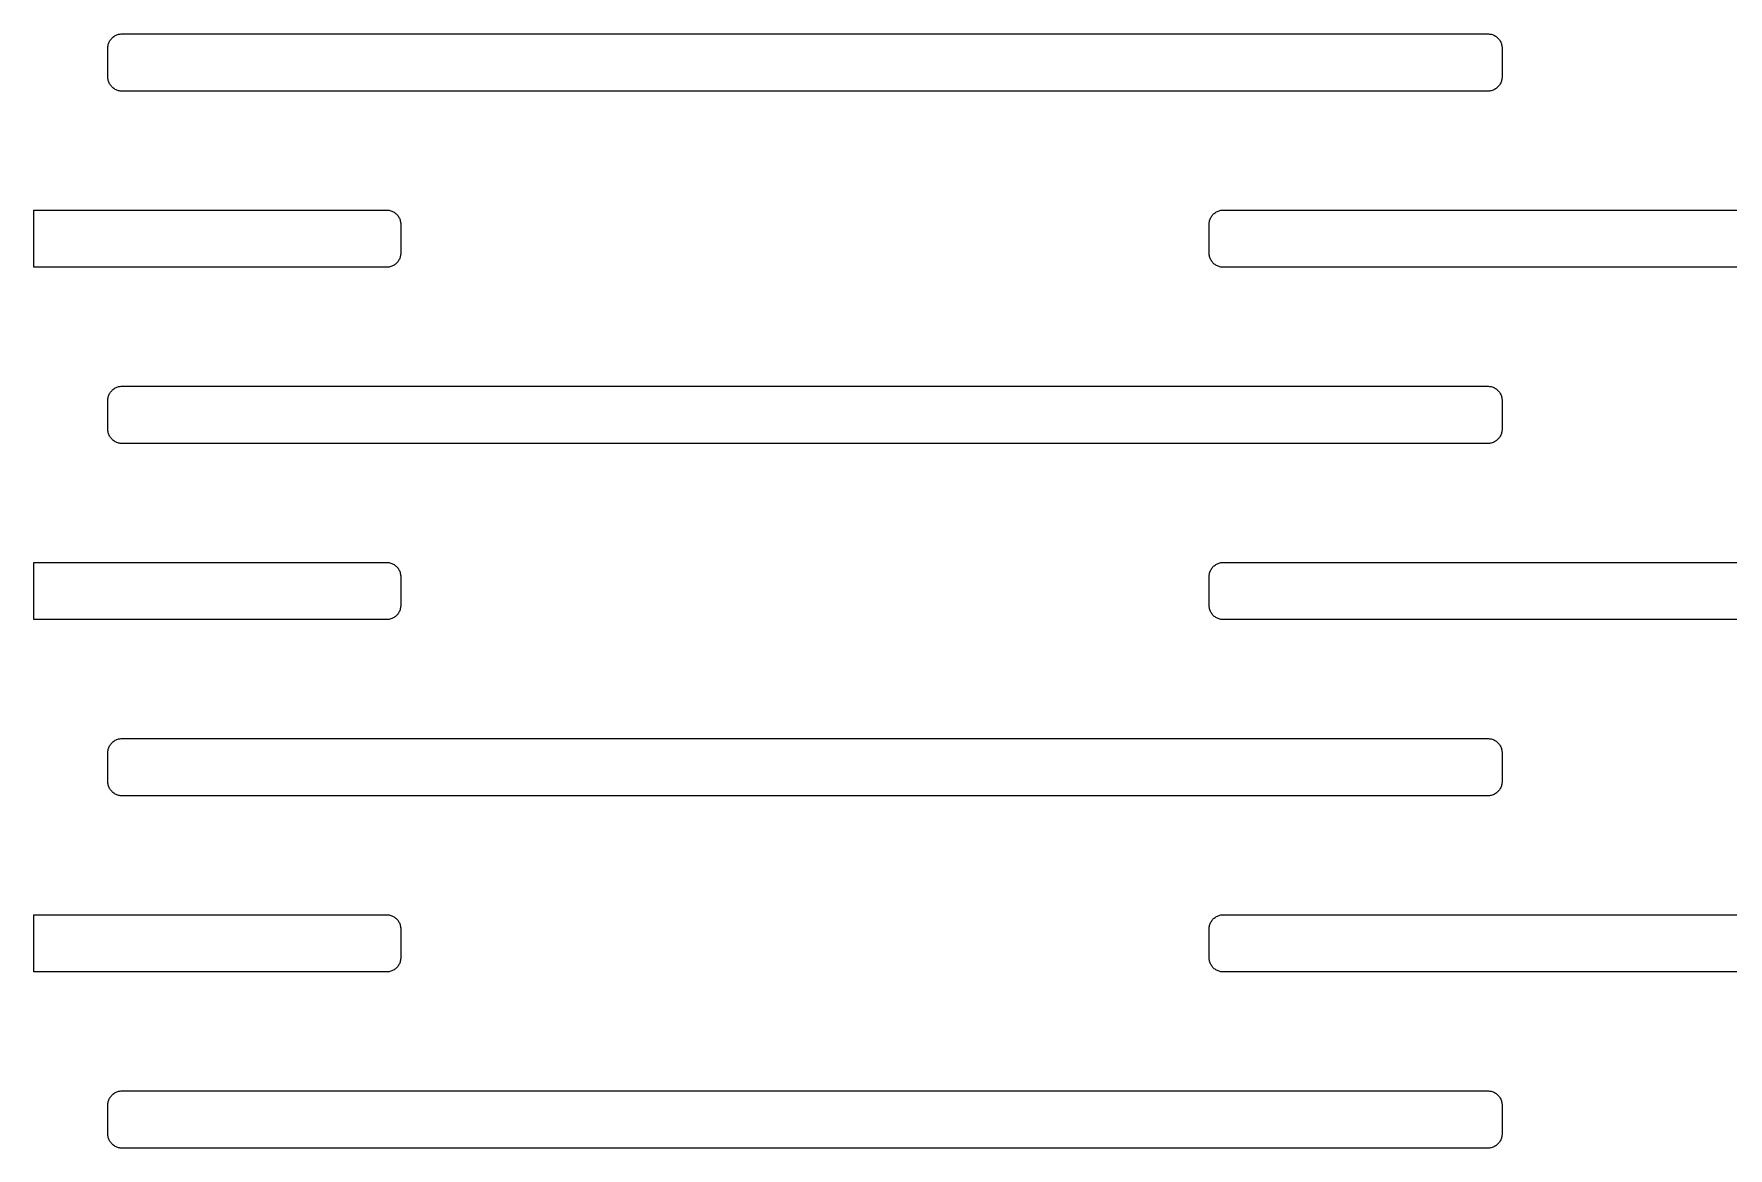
# Model space of a CAD drawing. Header units: metres. Extents: x -218 to 218, y -218 to 218.
# Drawn here: x 4 to 42.46, y -135.32 to -110.02 of the extents above; entities that cross this region are included whole.
import ezdxf

# ---------------------------------------------------------------- set-up
doc = ezdxf.new("R2010")
doc.units = ezdxf.units.M

msp = doc.modelspace()

# ---------------------------------------------------------------- linework, layer by layer
for p, q in [((5.6778, -110.347), (5.67844, -110.327)), ((5.6778, -110.997), (5.6778, -110.347)), ((5.67844, -110.327), (5.68036, -110.306)), ((5.68036, -110.306), (5.68355, -110.286)), ((5.68355, -110.286), (5.688, -110.266)), ((5.688, -110.266), (5.6937, -110.247)), ((5.6937, -110.247), (5.70061, -110.228)), ((5.70061, -110.228), (5.70872, -110.209)), ((5.70872, -110.209), (5.71799, -110.191)), ((5.71799, -110.191), (5.72838, -110.173)), ((5.72838, -110.173), (5.73987, -110.156)), ((5.73987, -110.156), (5.75238, -110.14)), ((5.75238, -110.14), (5.76587, -110.125)), ((5.76587, -110.125), (5.78032, -110.11)), ((5.78032, -110.11), (5.79562, -110.097)), ((5.79562, -110.097), (5.81177, -110.084)), ((5.81177, -110.084), (5.82864, -110.073)), ((5.82864, -110.073), (5.84622, -110.062)), ((5.84622, -110.062), (5.86441, -110.053)), ((5.86441, -110.053), (5.88315, -110.045)), ((5.88315, -110.045), (5.90236, -110.038)), ((5.90236, -110.038), (5.92197, -110.032)), ((5.92197, -110.032), (5.94189, -110.028)), ((5.94189, -110.028), (5.96205, -110.025)), ((5.96205, -110.025), (5.98239, -110.023)), ((5.98239, -110.023), (6.00279, -110.022)), ((6.00279, -110.022), (37.0028, -110.022)), ((37.0028, -110.022), (37.0232, -110.023)), ((37.0232, -110.023), (37.0435, -110.025)), ((37.0435, -110.025), (37.0637, -110.028)), ((37.0637, -110.028), (37.0836, -110.032)), ((37.0836, -110.032), (37.1032, -110.038)), ((37.1032, -110.038), (37.1224, -110.045)), ((37.1224, -110.045), (37.1412, -110.053)), ((37.1412, -110.053), (37.1594, -110.062)), ((37.1594, -110.062), (37.1769, -110.073)), ((37.1769, -110.073), (37.1938, -110.084)), ((37.1938, -110.084), (37.21, -110.097)), ((37.21, -110.097), (37.2253, -110.11)), ((37.2253, -110.11), (37.2397, -110.125)), ((37.2397, -110.125), (37.2532, -110.14)), ((37.2532, -110.14), (37.2657, -110.156)), ((37.2657, -110.156), (37.2772, -110.173)), ((37.2772, -110.173), (37.2876, -110.191)), ((37.2876, -110.191), (37.2969, -110.209)), ((37.2969, -110.209), (37.305, -110.228)), ((37.305, -110.228), (37.3119, -110.247)), ((37.3119, -110.247), (37.3176, -110.266)), ((37.3176, -110.266), (37.322, -110.286)), ((37.322, -110.286), (37.3252, -110.306)), ((37.3252, -110.306), (37.3271, -110.327)), ((37.3271, -110.327), (37.3278, -110.347)), ((37.3278, -110.347), (37.3278, -110.997)), ((5.67844, -111.018), (5.6778, -110.997)), ((5.68036, -111.038), (5.67844, -111.018)), ((5.68355, -111.058), (5.68036, -111.038)), ((5.688, -111.078), (5.68355, -111.058)), ((5.6937, -111.098), (5.688, -111.078)), ((5.70061, -111.117), (5.6937, -111.098)), ((5.70872, -111.136), (5.70061, -111.117)), ((5.71799, -111.154), (5.70872, -111.136)), ((37.2969, -111.136), (37.2876, -111.154)), ((37.305, -111.117), (37.2969, -111.136)), ((37.3119, -111.098), (37.305, -111.117)), ((37.3176, -111.078), (37.3119, -111.098)), ((37.322, -111.058), (37.3176, -111.078)), ((37.3252, -111.038), (37.322, -111.058)), ((37.3271, -111.018), (37.3252, -111.038)), ((37.3278, -110.997), (37.3271, -111.018)), ((5.72838, -111.171), (5.71799, -111.154)), ((5.73987, -111.188), (5.72838, -111.171)), ((5.75238, -111.204), (5.73987, -111.188)), ((5.76587, -111.22), (5.75238, -111.204)), ((5.78032, -111.234), (5.76587, -111.22)), ((5.79562, -111.248), (5.78032, -111.234)), ((5.81177, -111.26), (5.79562, -111.248)), ((5.82864, -111.272), (5.81177, -111.26)), ((5.84622, -111.282), (5.82864, -111.272)), ((5.86441, -111.291), (5.84622, -111.282)), ((5.88315, -111.299), (5.86441, -111.291)), ((5.90236, -111.306), (5.88315, -111.299)), ((5.92197, -111.312), (5.90236, -111.306)), ((5.94189, -111.316), (5.92197, -111.312)), ((5.96205, -111.32), (5.94189, -111.316)), ((5.98239, -111.322), (5.96205, -111.32)), ((6.00279, -111.322), (5.98239, -111.322)), ((37.0028, -111.322), (6.00279, -111.322)), ((37.0232, -111.322), (37.0028, -111.322)), ((37.0435, -111.32), (37.0232, -111.322)), ((37.0637, -111.316), (37.0435, -111.32)), ((37.0836, -111.312), (37.0637, -111.316)), ((37.1032, -111.306), (37.0836, -111.312)), ((37.1224, -111.299), (37.1032, -111.306)), ((37.1412, -111.291), (37.1224, -111.299)), ((37.1594, -111.282), (37.1412, -111.291)), ((37.1769, -111.272), (37.1594, -111.282)), ((37.1938, -111.26), (37.1769, -111.272)), ((37.21, -111.248), (37.1938, -111.26)), ((37.2253, -111.234), (37.21, -111.248)), ((37.2397, -111.22), (37.2253, -111.234)), ((37.2532, -111.204), (37.2397, -111.22)), ((37.2657, -111.188), (37.2532, -111.204)), ((37.2772, -111.171), (37.2657, -111.188)), ((37.2876, -111.154), (37.2772, -111.171)), ((4, -115.322), (4, -114.022)), ((4, -114.022), (12.0028, -114.022)), ((12.0028, -114.022), (12.0232, -114.023)), ((12.0232, -114.023), (12.0435, -114.025)), ((12.0435, -114.025), (12.0637, -114.028)), ((12.0637, -114.028), (12.0836, -114.032)), ((12.0836, -114.032), (12.1032, -114.038)), ((12.1032, -114.038), (12.1224, -114.045)), ((12.1224, -114.045), (12.1412, -114.053)), ((12.1412, -114.053), (12.1594, -114.062)), ((12.1594, -114.062), (12.1769, -114.073)), ((12.1769, -114.073), (12.1938, -114.084)), ((12.1938, -114.084), (12.2099, -114.097)), ((12.2099, -114.097), (12.2253, -114.11)), ((12.2253, -114.11), (12.2397, -114.125)), ((12.2397, -114.125), (12.2532, -114.14)), ((12.2532, -114.14), (12.2657, -114.156)), ((12.2657, -114.156), (12.2772, -114.173)), ((12.2772, -114.173), (12.2876, -114.191)), ((12.2876, -114.191), (12.2969, -114.209)), ((12.2969, -114.209), (12.305, -114.228)), ((30.7006, -114.228), (30.7087, -114.209)), ((30.7087, -114.209), (30.718, -114.191)), ((30.718, -114.191), (30.7284, -114.173)), ((30.7284, -114.173), (30.7399, -114.156)), ((30.7399, -114.156), (30.7524, -114.14)), ((30.7524, -114.14), (30.7659, -114.125)), ((30.7659, -114.125), (30.7803, -114.11)), ((30.7803, -114.11), (30.7956, -114.097)), ((30.7956, -114.097), (30.8118, -114.084)), ((30.8118, -114.084), (30.8286, -114.073)), ((30.8286, -114.073), (30.8462, -114.062)), ((30.8462, -114.062), (30.8644, -114.053)), ((30.8644, -114.053), (30.8831, -114.045)), ((30.8831, -114.045), (30.9024, -114.038)), ((30.9024, -114.038), (30.922, -114.032)), ((30.922, -114.032), (30.9419, -114.028)), ((30.9419, -114.028), (30.9621, -114.025)), ((30.9621, -114.025), (30.9824, -114.023)), ((30.9824, -114.023), (31.0028, -114.022)), ((31.0028, -114.022), (62.0028, -114.022)), ((12.305, -114.228), (12.3119, -114.247)), ((12.3119, -114.247), (12.3176, -114.266)), ((12.3176, -114.266), (12.322, -114.286)), ((12.322, -114.286), (12.3252, -114.306)), ((12.3252, -114.306), (12.3271, -114.327)), ((12.3271, -114.327), (12.3278, -114.347)), ((12.3278, -114.347), (12.3278, -114.997)), ((30.6778, -114.347), (30.6784, -114.327)), ((30.6778, -114.997), (30.6778, -114.347)), ((30.6784, -114.327), (30.6804, -114.306)), ((30.6804, -114.306), (30.6835, -114.286)), ((30.6835, -114.286), (30.688, -114.266)), ((30.688, -114.266), (30.6937, -114.247)), ((30.6937, -114.247), (30.7006, -114.228)), ((12.0028, -115.322), (4, -115.322)), ((12.0232, -115.322), (12.0028, -115.322)), ((12.0435, -115.32), (12.0232, -115.322)), ((12.0637, -115.316), (12.0435, -115.32)), ((12.0836, -115.312), (12.0637, -115.316)), ((12.1032, -115.306), (12.0836, -115.312)), ((12.1224, -115.299), (12.1032, -115.306)), ((12.1412, -115.291), (12.1224, -115.299)), ((12.1594, -115.282), (12.1412, -115.291)), ((12.1769, -115.272), (12.1594, -115.282)), ((12.1938, -115.26), (12.1769, -115.272)), ((12.2099, -115.248), (12.1938, -115.26)), ((12.2253, -115.234), (12.2099, -115.248)), ((12.2397, -115.22), (12.2253, -115.234)), ((12.2532, -115.204), (12.2397, -115.22)), ((12.2657, -115.188), (12.2532, -115.204)), ((12.2772, -115.171), (12.2657, -115.188)), ((12.2876, -115.154), (12.2772, -115.171)), ((12.2969, -115.136), (12.2876, -115.154)), ((12.305, -115.117), (12.2969, -115.136)), ((12.3119, -115.098), (12.305, -115.117)), ((12.3176, -115.078), (12.3119, -115.098)), ((12.322, -115.058), (12.3176, -115.078)), ((12.3252, -115.038), (12.322, -115.058)), ((12.3271, -115.018), (12.3252, -115.038)), ((12.3278, -114.997), (12.3271, -115.018)), ((30.6784, -115.018), (30.6778, -114.997)), ((30.6804, -115.038), (30.6784, -115.018)), ((30.6835, -115.058), (30.6804, -115.038)), ((30.688, -115.078), (30.6835, -115.058)), ((30.6937, -115.098), (30.688, -115.078)), ((30.7006, -115.117), (30.6937, -115.098)), ((30.7087, -115.136), (30.7006, -115.117)), ((30.718, -115.154), (30.7087, -115.136)), ((30.7284, -115.171), (30.718, -115.154)), ((30.7399, -115.188), (30.7284, -115.171)), ((30.7524, -115.204), (30.7399, -115.188)), ((30.7659, -115.22), (30.7524, -115.204)), ((30.7803, -115.234), (30.7659, -115.22)), ((30.7956, -115.248), (30.7803, -115.234)), ((30.8118, -115.26), (30.7956, -115.248)), ((30.8286, -115.272), (30.8118, -115.26)), ((30.8462, -115.282), (30.8286, -115.272)), ((30.8644, -115.291), (30.8462, -115.282)), ((30.8831, -115.299), (30.8644, -115.291)), ((30.9024, -115.306), (30.8831, -115.299)), ((30.922, -115.312), (30.9024, -115.306)), ((30.9419, -115.316), (30.922, -115.312)), ((30.9621, -115.32), (30.9419, -115.316)), ((30.9824, -115.322), (30.9621, -115.32)), ((31.0028, -115.322), (30.9824, -115.322)), ((62.0028, -115.322), (31.0028, -115.322)), ((5.82864, -118.073), (5.84622, -118.062)), ((5.84622, -118.062), (5.86441, -118.053)), ((5.86441, -118.053), (5.88315, -118.045)), ((5.88315, -118.045), (5.90236, -118.038)), ((5.90236, -118.038), (5.92197, -118.032)), ((5.92197, -118.032), (5.94189, -118.028)), ((5.94189, -118.028), (5.96205, -118.025)), ((5.96205, -118.025), (5.98239, -118.023)), ((5.98239, -118.023), (6.00279, -118.022)), ((6.00279, -118.022), (37.0028, -118.022)), ((37.0028, -118.022), (37.0232, -118.023)), ((37.0232, -118.023), (37.0435, -118.025)), ((37.0435, -118.025), (37.0637, -118.028)), ((37.0637, -118.028), (37.0836, -118.032)), ((37.0836, -118.032), (37.1032, -118.038)), ((37.1032, -118.038), (37.1224, -118.045)), ((37.1224, -118.045), (37.1412, -118.053)), ((37.1412, -118.053), (37.1594, -118.062)), ((37.1594, -118.062), (37.1769, -118.073)), ((5.6778, -118.347), (5.67844, -118.327)), ((5.6778, -118.997), (5.6778, -118.347)), ((5.67844, -118.327), (5.68036, -118.306)), ((5.68036, -118.306), (5.68355, -118.286)), ((5.68355, -118.286), (5.688, -118.266)), ((5.688, -118.266), (5.6937, -118.247)), ((5.6937, -118.247), (5.70061, -118.228)), ((5.70061, -118.228), (5.70872, -118.209)), ((5.70872, -118.209), (5.71799, -118.191)), ((5.71799, -118.191), (5.72838, -118.173)), ((5.72838, -118.173), (5.73987, -118.156)), ((5.73987, -118.156), (5.75238, -118.14)), ((5.75238, -118.14), (5.76587, -118.125)), ((5.76587, -118.125), (5.78032, -118.11)), ((5.78032, -118.11), (5.79562, -118.097)), ((5.79562, -118.097), (5.81177, -118.084)), ((5.81177, -118.084), (5.82864, -118.073)), ((37.1769, -118.073), (37.1938, -118.084)), ((37.1938, -118.084), (37.21, -118.097)), ((37.21, -118.097), (37.2253, -118.11)), ((37.2253, -118.11), (37.2397, -118.125)), ((37.2397, -118.125), (37.2532, -118.14)), ((37.2532, -118.14), (37.2657, -118.156)), ((37.2657, -118.156), (37.2772, -118.173)), ((37.2772, -118.173), (37.2876, -118.191)), ((37.2876, -118.191), (37.2969, -118.209)), ((37.2969, -118.209), (37.305, -118.228)), ((37.305, -118.228), (37.3119, -118.247)), ((37.3119, -118.247), (37.3176, -118.266)), ((37.3176, -118.266), (37.322, -118.286)), ((37.322, -118.286), (37.3252, -118.306)), ((37.3252, -118.306), (37.3271, -118.327)), ((37.3271, -118.327), (37.3278, -118.347)), ((37.3278, -118.347), (37.3278, -118.997)), ((5.67844, -119.018), (5.6778, -118.997)), ((5.68036, -119.038), (5.67844, -119.018)), ((5.68355, -119.058), (5.68036, -119.038)), ((5.688, -119.078), (5.68355, -119.058)), ((5.6937, -119.098), (5.688, -119.078)), ((5.70061, -119.117), (5.6937, -119.098)), ((5.70872, -119.136), (5.70061, -119.117)), ((5.71799, -119.154), (5.70872, -119.136)), ((5.72838, -119.171), (5.71799, -119.154)), ((5.73987, -119.188), (5.72838, -119.171)), ((5.75238, -119.204), (5.73987, -119.188)), ((5.76587, -119.22), (5.75238, -119.204)), ((5.78032, -119.234), (5.76587, -119.22)), ((37.2397, -119.22), (37.2253, -119.234)), ((37.2532, -119.204), (37.2397, -119.22)), ((37.2657, -119.188), (37.2532, -119.204)), ((37.2772, -119.171), (37.2657, -119.188)), ((37.2876, -119.154), (37.2772, -119.171)), ((37.2969, -119.136), (37.2876, -119.154)), ((37.305, -119.117), (37.2969, -119.136)), ((37.3119, -119.098), (37.305, -119.117)), ((37.3176, -119.078), (37.3119, -119.098)), ((37.322, -119.058), (37.3176, -119.078)), ((37.3252, -119.038), (37.322, -119.058)), ((37.3271, -119.018), (37.3252, -119.038)), ((37.3278, -118.997), (37.3271, -119.018)), ((5.79562, -119.248), (5.78032, -119.234)), ((5.81177, -119.26), (5.79562, -119.248)), ((5.82864, -119.272), (5.81177, -119.26)), ((5.84622, -119.282), (5.82864, -119.272)), ((5.86441, -119.291), (5.84622, -119.282)), ((5.88315, -119.299), (5.86441, -119.291)), ((5.90236, -119.306), (5.88315, -119.299)), ((5.92197, -119.312), (5.90236, -119.306)), ((5.94189, -119.316), (5.92197, -119.312)), ((5.96205, -119.32), (5.94189, -119.316)), ((5.98239, -119.322), (5.96205, -119.32)), ((6.00279, -119.322), (5.98239, -119.322)), ((37.0028, -119.322), (6.00279, -119.322)), ((37.0232, -119.322), (37.0028, -119.322)), ((37.0435, -119.32), (37.0232, -119.322)), ((37.0637, -119.316), (37.0435, -119.32)), ((37.0836, -119.312), (37.0637, -119.316)), ((37.1032, -119.306), (37.0836, -119.312)), ((37.1224, -119.299), (37.1032, -119.306)), ((37.1412, -119.291), (37.1224, -119.299)), ((37.1594, -119.282), (37.1412, -119.291)), ((37.1769, -119.272), (37.1594, -119.282)), ((37.1938, -119.26), (37.1769, -119.272)), ((37.21, -119.248), (37.1938, -119.26)), ((37.2253, -119.234), (37.21, -119.248)), ((4, -123.322), (4, -122.022)), ((4, -122.022), (12.0028, -122.022)), ((12.0028, -122.022), (12.0232, -122.023)), ((12.0232, -122.023), (12.0435, -122.025)), ((12.0435, -122.025), (12.0637, -122.028)), ((12.0637, -122.028), (12.0836, -122.032)), ((12.0836, -122.032), (12.1032, -122.038)), ((12.1032, -122.038), (12.1224, -122.045)), ((12.1224, -122.045), (12.1412, -122.053)), ((12.1412, -122.053), (12.1594, -122.062)), ((12.1594, -122.062), (12.1769, -122.073)), ((12.1769, -122.073), (12.1938, -122.084)), ((12.1938, -122.084), (12.2099, -122.097)), ((12.2099, -122.097), (12.2253, -122.11)), ((12.2253, -122.11), (12.2397, -122.125)), ((12.2397, -122.125), (12.2532, -122.14)), ((12.2532, -122.14), (12.2657, -122.156)), ((12.2657, -122.156), (12.2772, -122.173)), ((12.2772, -122.173), (12.2876, -122.191)), ((12.2876, -122.191), (12.2969, -122.209)), ((12.2969, -122.209), (12.305, -122.228)), ((12.305, -122.228), (12.3119, -122.247)), ((12.3119, -122.247), (12.3176, -122.266)), ((12.3176, -122.266), (12.322, -122.286)), ((12.322, -122.286), (12.3252, -122.306)), ((30.6804, -122.306), (30.6835, -122.286)), ((30.6835, -122.286), (30.688, -122.266)), ((30.688, -122.266), (30.6937, -122.247)), ((30.6937, -122.247), (30.7006, -122.228)), ((30.7006, -122.228), (30.7087, -122.209)), ((30.7087, -122.209), (30.718, -122.191)), ((30.718, -122.191), (30.7284, -122.173)), ((30.7284, -122.173), (30.7399, -122.156)), ((30.7399, -122.156), (30.7524, -122.14)), ((30.7524, -122.14), (30.7659, -122.125)), ((30.7659, -122.125), (30.7803, -122.11)), ((30.7803, -122.11), (30.7956, -122.097)), ((30.7956, -122.097), (30.8118, -122.084)), ((30.8118, -122.084), (30.8286, -122.073)), ((30.8286, -122.073), (30.8462, -122.062)), ((30.8462, -122.062), (30.8644, -122.053)), ((30.8644, -122.053), (30.8831, -122.045)), ((30.8831, -122.045), (30.9024, -122.038)), ((30.9024, -122.038), (30.922, -122.032)), ((30.922, -122.032), (30.9419, -122.028)), ((30.9419, -122.028), (30.9621, -122.025)), ((30.9621, -122.025), (30.9824, -122.023)), ((30.9824, -122.023), (31.0028, -122.022)), ((31.0028, -122.022), (62.0028, -122.022)), ((12.3252, -122.306), (12.3271, -122.327)), ((12.3271, -122.327), (12.3278, -122.347)), ((12.3278, -122.347), (12.3278, -122.997)), ((30.6778, -122.347), (30.6784, -122.327)), ((30.6778, -122.997), (30.6778, -122.347)), ((30.6784, -122.327), (30.6804, -122.306)), ((12.322, -123.058), (12.3176, -123.078)), ((12.3252, -123.038), (12.322, -123.058)), ((12.3271, -123.018), (12.3252, -123.038)), ((12.3278, -122.997), (12.3271, -123.018)), ((30.6784, -123.018), (30.6778, -122.997)), ((30.6804, -123.038), (30.6784, -123.018)), ((30.6835, -123.058), (30.6804, -123.038)), ((30.688, -123.078), (30.6835, -123.058)), ((12.0028, -123.322), (4, -123.322)), ((12.0232, -123.322), (12.0028, -123.322)), ((12.0435, -123.32), (12.0232, -123.322)), ((12.0637, -123.316), (12.0435, -123.32)), ((12.0836, -123.312), (12.0637, -123.316)), ((12.1032, -123.306), (12.0836, -123.312)), ((12.1224, -123.299), (12.1032, -123.306)), ((12.1412, -123.291), (12.1224, -123.299)), ((12.1594, -123.282), (12.1412, -123.291)), ((12.1769, -123.272), (12.1594, -123.282)), ((12.1938, -123.26), (12.1769, -123.272)), ((12.2099, -123.248), (12.1938, -123.26)), ((12.2253, -123.234), (12.2099, -123.248)), ((12.2397, -123.22), (12.2253, -123.234)), ((12.2532, -123.204), (12.2397, -123.22)), ((12.2657, -123.188), (12.2532, -123.204)), ((12.2772, -123.171), (12.2657, -123.188)), ((12.2876, -123.154), (12.2772, -123.171)), ((12.2969, -123.136), (12.2876, -123.154)), ((12.305, -123.117), (12.2969, -123.136)), ((12.3119, -123.098), (12.305, -123.117)), ((12.3176, -123.078), (12.3119, -123.098)), ((30.6937, -123.098), (30.688, -123.078)), ((30.7006, -123.117), (30.6937, -123.098)), ((30.7087, -123.136), (30.7006, -123.117)), ((30.718, -123.154), (30.7087, -123.136)), ((30.7284, -123.171), (30.718, -123.154)), ((30.7399, -123.188), (30.7284, -123.171)), ((30.7524, -123.204), (30.7399, -123.188)), ((30.7659, -123.22), (30.7524, -123.204)), ((30.7803, -123.234), (30.7659, -123.22)), ((30.7956, -123.248), (30.7803, -123.234)), ((30.8118, -123.26), (30.7956, -123.248)), ((30.8286, -123.272), (30.8118, -123.26)), ((30.8462, -123.282), (30.8286, -123.272)), ((30.8644, -123.291), (30.8462, -123.282)), ((30.8831, -123.299), (30.8644, -123.291)), ((30.9024, -123.306), (30.8831, -123.299)), ((30.922, -123.312), (30.9024, -123.306)), ((30.9419, -123.316), (30.922, -123.312)), ((30.9621, -123.32), (30.9419, -123.316)), ((30.9824, -123.322), (30.9621, -123.32)), ((31.0028, -123.322), (30.9824, -123.322)), ((62.0028, -123.322), (31.0028, -123.322)), ((5.73987, -126.156), (5.75238, -126.14)), ((5.75238, -126.14), (5.76587, -126.125)), ((5.76587, -126.125), (5.78032, -126.11)), ((5.78032, -126.11), (5.79562, -126.097)), ((5.79562, -126.097), (5.81177, -126.084)), ((5.81177, -126.084), (5.82864, -126.073)), ((5.82864, -126.073), (5.84622, -126.062)), ((5.84622, -126.062), (5.86441, -126.053)), ((5.86441, -126.053), (5.88315, -126.045)), ((5.88315, -126.045), (5.90236, -126.038)), ((5.90236, -126.038), (5.92197, -126.032)), ((5.92197, -126.032), (5.94189, -126.028)), ((5.94189, -126.028), (5.96205, -126.025)), ((5.96205, -126.025), (5.98239, -126.023)), ((5.98239, -126.023), (6.00279, -126.022)), ((6.00279, -126.022), (37.0028, -126.022)), ((37.0028, -126.022), (37.0232, -126.023)), ((37.0232, -126.023), (37.0435, -126.025)), ((37.0435, -126.025), (37.0637, -126.028)), ((37.0637, -126.028), (37.0836, -126.032)), ((37.0836, -126.032), (37.1032, -126.038)), ((37.1032, -126.038), (37.1224, -126.045)), ((37.1224, -126.045), (37.1412, -126.053)), ((37.1412, -126.053), (37.1594, -126.062)), ((37.1594, -126.062), (37.1769, -126.073)), ((37.1769, -126.073), (37.1938, -126.084)), ((37.1938, -126.084), (37.21, -126.097)), ((37.21, -126.097), (37.2253, -126.11)), ((37.2253, -126.11), (37.2397, -126.125)), ((37.2397, -126.125), (37.2532, -126.14)), ((37.2532, -126.14), (37.2657, -126.156)), ((5.6778, -126.347), (5.67844, -126.327)), ((5.6778, -126.997), (5.6778, -126.347)), ((5.67844, -126.327), (5.68036, -126.306)), ((5.68036, -126.306), (5.68355, -126.286)), ((5.68355, -126.286), (5.688, -126.266)), ((5.688, -126.266), (5.6937, -126.247)), ((5.6937, -126.247), (5.70061, -126.228)), ((5.70061, -126.228), (5.70872, -126.209)), ((5.70872, -126.209), (5.71799, -126.191)), ((5.71799, -126.191), (5.72838, -126.173)), ((5.72838, -126.173), (5.73987, -126.156)), ((37.2657, -126.156), (37.2772, -126.173)), ((37.2772, -126.173), (37.2876, -126.191)), ((37.2876, -126.191), (37.2969, -126.209)), ((37.2969, -126.209), (37.305, -126.228)), ((37.305, -126.228), (37.3119, -126.247)), ((37.3119, -126.247), (37.3176, -126.266)), ((37.3176, -126.266), (37.322, -126.286)), ((37.322, -126.286), (37.3252, -126.306)), ((37.3252, -126.306), (37.3271, -126.327)), ((37.3271, -126.327), (37.3278, -126.347)), ((37.3278, -126.347), (37.3278, -126.997)), ((5.67844, -127.018), (5.6778, -126.997)), ((5.68036, -127.038), (5.67844, -127.018)), ((5.68355, -127.058), (5.68036, -127.038)), ((5.688, -127.078), (5.68355, -127.058)), ((5.6937, -127.098), (5.688, -127.078)), ((5.70061, -127.117), (5.6937, -127.098)), ((5.70872, -127.136), (5.70061, -127.117)), ((5.71799, -127.154), (5.70872, -127.136)), ((5.72838, -127.171), (5.71799, -127.154)), ((5.73987, -127.188), (5.72838, -127.171)), ((5.75238, -127.204), (5.73987, -127.188)), ((5.76587, -127.22), (5.75238, -127.204)), ((5.78032, -127.234), (5.76587, -127.22)), ((5.79562, -127.248), (5.78032, -127.234)), ((5.81177, -127.26), (5.79562, -127.248)), ((5.82864, -127.272), (5.81177, -127.26)), ((5.84622, -127.282), (5.82864, -127.272)), ((5.86441, -127.291), (5.84622, -127.282)), ((5.88315, -127.299), (5.86441, -127.291)), ((5.90236, -127.306), (5.88315, -127.299)), ((37.1224, -127.299), (37.1032, -127.306)), ((37.1412, -127.291), (37.1224, -127.299)), ((37.1594, -127.282), (37.1412, -127.291)), ((37.1769, -127.272), (37.1594, -127.282)), ((37.1938, -127.26), (37.1769, -127.272)), ((37.21, -127.248), (37.1938, -127.26)), ((37.2253, -127.234), (37.21, -127.248)), ((37.2397, -127.22), (37.2253, -127.234)), ((37.2532, -127.204), (37.2397, -127.22)), ((37.2657, -127.188), (37.2532, -127.204)), ((37.2772, -127.171), (37.2657, -127.188)), ((37.2876, -127.154), (37.2772, -127.171)), ((37.2969, -127.136), (37.2876, -127.154)), ((37.305, -127.117), (37.2969, -127.136)), ((37.3119, -127.098), (37.305, -127.117)), ((37.3176, -127.078), (37.3119, -127.098)), ((37.322, -127.058), (37.3176, -127.078)), ((37.3252, -127.038), (37.322, -127.058)), ((37.3271, -127.018), (37.3252, -127.038)), ((37.3278, -126.997), (37.3271, -127.018)), ((5.92197, -127.312), (5.90236, -127.306)), ((5.94189, -127.316), (5.92197, -127.312)), ((5.96205, -127.32), (5.94189, -127.316)), ((5.98239, -127.322), (5.96205, -127.32)), ((6.00279, -127.322), (5.98239, -127.322)), ((37.0028, -127.322), (6.00279, -127.322)), ((37.0232, -127.322), (37.0028, -127.322)), ((37.0435, -127.32), (37.0232, -127.322)), ((37.0637, -127.316), (37.0435, -127.32)), ((37.0836, -127.312), (37.0637, -127.316)), ((37.1032, -127.306), (37.0836, -127.312)), ((4, -131.322), (4, -130.022)), ((4, -130.022), (12.0028, -130.022)), ((12.0028, -130.022), (12.0232, -130.023)), ((12.0232, -130.023), (12.0435, -130.025)), ((12.0435, -130.025), (12.0637, -130.028)), ((12.0637, -130.028), (12.0836, -130.032)), ((12.0836, -130.032), (12.1032, -130.038)), ((12.1032, -130.038), (12.1224, -130.045)), ((12.1224, -130.045), (12.1412, -130.053)), ((12.1412, -130.053), (12.1594, -130.062)), ((12.1594, -130.062), (12.1769, -130.073)), ((12.1769, -130.073), (12.1938, -130.084)), ((12.1938, -130.084), (12.2099, -130.097)), ((12.2099, -130.097), (12.2253, -130.11)), ((12.2253, -130.11), (12.2397, -130.125)), ((12.2397, -130.125), (12.2532, -130.14)), ((12.2532, -130.14), (12.2657, -130.156)), ((12.2657, -130.156), (12.2772, -130.173)), ((12.2772, -130.173), (12.2876, -130.191)), ((12.2876, -130.191), (12.2969, -130.209)), ((12.2969, -130.209), (12.305, -130.228)), ((12.305, -130.228), (12.3119, -130.247)), ((12.3119, -130.247), (12.3176, -130.266)), ((12.3176, -130.266), (12.322, -130.286)), ((12.322, -130.286), (12.3252, -130.306)), ((12.3252, -130.306), (12.3271, -130.327)), ((12.3271, -130.327), (12.3278, -130.347)), ((12.3278, -130.347), (12.3278, -130.997)), ((30.6778, -130.347), (30.6784, -130.327)), ((30.6778, -130.997), (30.6778, -130.347)), ((30.6784, -130.327), (30.6804, -130.306)), ((30.6804, -130.306), (30.6835, -130.286)), ((30.6835, -130.286), (30.688, -130.266)), ((30.688, -130.266), (30.6937, -130.247)), ((30.6937, -130.247), (30.7006, -130.228)), ((30.7006, -130.228), (30.7087, -130.209)), ((30.7087, -130.209), (30.718, -130.191)), ((30.718, -130.191), (30.7284, -130.173)), ((30.7284, -130.173), (30.7399, -130.156)), ((30.7399, -130.156), (30.7524, -130.14)), ((30.7524, -130.14), (30.7659, -130.125)), ((30.7659, -130.125), (30.7803, -130.11)), ((30.7803, -130.11), (30.7956, -130.097)), ((30.7956, -130.097), (30.8118, -130.084)), ((30.8118, -130.084), (30.8286, -130.073)), ((30.8286, -130.073), (30.8462, -130.062)), ((30.8462, -130.062), (30.8644, -130.053)), ((30.8644, -130.053), (30.8831, -130.045)), ((30.8831, -130.045), (30.9024, -130.038)), ((30.9024, -130.038), (30.922, -130.032)), ((30.922, -130.032), (30.9419, -130.028)), ((30.9419, -130.028), (30.9621, -130.025)), ((30.9621, -130.025), (30.9824, -130.023)), ((30.9824, -130.023), (31.0028, -130.022)), ((31.0028, -130.022), (62.0028, -130.022)), ((12.2969, -131.136), (12.2876, -131.154)), ((12.305, -131.117), (12.2969, -131.136)), ((12.3119, -131.098), (12.305, -131.117)), ((12.3176, -131.078), (12.3119, -131.098)), ((12.322, -131.058), (12.3176, -131.078)), ((12.3252, -131.038), (12.322, -131.058)), ((12.3271, -131.018), (12.3252, -131.038)), ((12.3278, -130.997), (12.3271, -131.018)), ((30.6784, -131.018), (30.6778, -130.997)), ((30.6804, -131.038), (30.6784, -131.018)), ((30.6835, -131.058), (30.6804, -131.038)), ((30.688, -131.078), (30.6835, -131.058)), ((30.6937, -131.098), (30.688, -131.078)), ((30.7006, -131.117), (30.6937, -131.098)), ((30.7087, -131.136), (30.7006, -131.117)), ((30.718, -131.154), (30.7087, -131.136)), ((12.0028, -131.322), (4, -131.322)), ((12.0232, -131.322), (12.0028, -131.322)), ((12.0435, -131.32), (12.0232, -131.322)), ((12.0637, -131.316), (12.0435, -131.32)), ((12.0836, -131.312), (12.0637, -131.316)), ((12.1032, -131.306), (12.0836, -131.312)), ((12.1224, -131.299), (12.1032, -131.306)), ((12.1412, -131.291), (12.1224, -131.299)), ((12.1594, -131.282), (12.1412, -131.291)), ((12.1769, -131.272), (12.1594, -131.282)), ((12.1938, -131.26), (12.1769, -131.272)), ((12.2099, -131.248), (12.1938, -131.26)), ((12.2253, -131.234), (12.2099, -131.248)), ((12.2397, -131.22), (12.2253, -131.234)), ((12.2532, -131.204), (12.2397, -131.22)), ((12.2657, -131.188), (12.2532, -131.204)), ((12.2772, -131.171), (12.2657, -131.188)), ((12.2876, -131.154), (12.2772, -131.171)), ((30.7284, -131.171), (30.718, -131.154)), ((30.7399, -131.188), (30.7284, -131.171)), ((30.7524, -131.204), (30.7399, -131.188)), ((30.7659, -131.22), (30.7524, -131.204)), ((30.7803, -131.234), (30.7659, -131.22)), ((30.7956, -131.248), (30.7803, -131.234)), ((30.8118, -131.26), (30.7956, -131.248)), ((30.8286, -131.272), (30.8118, -131.26)), ((30.8462, -131.282), (30.8286, -131.272)), ((30.8644, -131.291), (30.8462, -131.282)), ((30.8831, -131.299), (30.8644, -131.291)), ((30.9024, -131.306), (30.8831, -131.299)), ((30.922, -131.312), (30.9024, -131.306)), ((30.9419, -131.316), (30.922, -131.312)), ((30.9621, -131.32), (30.9419, -131.316)), ((30.9824, -131.322), (30.9621, -131.32)), ((31.0028, -131.322), (30.9824, -131.322)), ((62.0028, -131.322), (31.0028, -131.322)), ((5.70061, -134.228), (5.70872, -134.209)), ((5.70872, -134.209), (5.71799, -134.191)), ((5.71799, -134.191), (5.72838, -134.173)), ((5.72838, -134.173), (5.73987, -134.156)), ((5.73987, -134.156), (5.75238, -134.14)), ((5.75238, -134.14), (5.76587, -134.125)), ((5.76587, -134.125), (5.78032, -134.11)), ((5.78032, -134.11), (5.79562, -134.097)), ((5.79562, -134.097), (5.81177, -134.084)), ((5.81177, -134.084), (5.82864, -134.073)), ((5.82864, -134.073), (5.84622, -134.062)), ((5.84622, -134.062), (5.86441, -134.053)), ((5.86441, -134.053), (5.88315, -134.045)), ((5.88315, -134.045), (5.90236, -134.038)), ((5.90236, -134.038), (5.92197, -134.032)), ((5.92197, -134.032), (5.94189, -134.028)), ((5.94189, -134.028), (5.96205, -134.025)), ((5.96205, -134.025), (5.98239, -134.023)), ((5.98239, -134.023), (6.00279, -134.022)), ((6.00279, -134.022), (37.0028, -134.022)), ((37.0028, -134.022), (37.0232, -134.023)), ((37.0232, -134.023), (37.0435, -134.025)), ((37.0435, -134.025), (37.0637, -134.028)), ((37.0637, -134.028), (37.0836, -134.032)), ((37.0836, -134.032), (37.1032, -134.038)), ((37.1032, -134.038), (37.1224, -134.045)), ((37.1224, -134.045), (37.1412, -134.053)), ((37.1412, -134.053), (37.1594, -134.062)), ((37.1594, -134.062), (37.1769, -134.073)), ((37.1769, -134.073), (37.1938, -134.084)), ((37.1938, -134.084), (37.21, -134.097)), ((37.21, -134.097), (37.2253, -134.11)), ((37.2253, -134.11), (37.2397, -134.125)), ((37.2397, -134.125), (37.2532, -134.14)), ((37.2532, -134.14), (37.2657, -134.156)), ((37.2657, -134.156), (37.2772, -134.173)), ((37.2772, -134.173), (37.2876, -134.191)), ((37.2876, -134.191), (37.2969, -134.209)), ((37.2969, -134.209), (37.305, -134.228)), ((5.6778, -134.347), (5.67844, -134.327)), ((5.6778, -134.997), (5.6778, -134.347)), ((5.67844, -134.327), (5.68036, -134.306)), ((5.68036, -134.306), (5.68355, -134.286)), ((5.68355, -134.286), (5.688, -134.266)), ((5.688, -134.266), (5.6937, -134.247)), ((5.6937, -134.247), (5.70061, -134.228)), ((37.305, -134.228), (37.3119, -134.247)), ((37.3119, -134.247), (37.3176, -134.266)), ((37.3176, -134.266), (37.322, -134.286)), ((37.322, -134.286), (37.3252, -134.306)), ((37.3252, -134.306), (37.3271, -134.327)), ((37.3271, -134.327), (37.3278, -134.347)), ((37.3278, -134.347), (37.3278, -134.997)), ((5.67844, -135.018), (5.6778, -134.997)), ((5.68036, -135.038), (5.67844, -135.018)), ((5.68355, -135.058), (5.68036, -135.038)), ((5.688, -135.078), (5.68355, -135.058)), ((5.6937, -135.098), (5.688, -135.078)), ((5.70061, -135.117), (5.6937, -135.098)), ((5.70872, -135.136), (5.70061, -135.117)), ((5.71799, -135.154), (5.70872, -135.136)), ((5.72838, -135.171), (5.71799, -135.154)), ((5.73987, -135.188), (5.72838, -135.171)), ((5.75238, -135.204), (5.73987, -135.188)), ((5.76587, -135.22), (5.75238, -135.204)), ((5.78032, -135.234), (5.76587, -135.22)), ((5.79562, -135.248), (5.78032, -135.234)), ((5.81177, -135.26), (5.79562, -135.248)), ((5.82864, -135.272), (5.81177, -135.26)), ((5.84622, -135.282), (5.82864, -135.272)), ((5.86441, -135.291), (5.84622, -135.282)), ((5.88315, -135.299), (5.86441, -135.291)), ((5.90236, -135.306), (5.88315, -135.299)), ((5.92197, -135.312), (5.90236, -135.306)), ((5.94189, -135.316), (5.92197, -135.312)), ((5.96205, -135.32), (5.94189, -135.316)), ((5.98239, -135.322), (5.96205, -135.32)), ((6.00279, -135.322), (5.98239, -135.322)), ((37.0028, -135.322), (6.00279, -135.322)), ((37.0232, -135.322), (37.0028, -135.322)), ((37.0435, -135.32), (37.0232, -135.322)), ((37.0637, -135.316), (37.0435, -135.32)), ((37.0836, -135.312), (37.0637, -135.316)), ((37.1032, -135.306), (37.0836, -135.312)), ((37.1224, -135.299), (37.1032, -135.306)), ((37.1412, -135.291), (37.1224, -135.299)), ((37.1594, -135.282), (37.1412, -135.291)), ((37.1769, -135.272), (37.1594, -135.282)), ((37.1938, -135.26), (37.1769, -135.272)), ((37.21, -135.248), (37.1938, -135.26)), ((37.2253, -135.234), (37.21, -135.248)), ((37.2397, -135.22), (37.2253, -135.234)), ((37.2532, -135.204), (37.2397, -135.22)), ((37.2657, -135.188), (37.2532, -135.204)), ((37.2772, -135.171), (37.2657, -135.188)), ((37.2876, -135.154), (37.2772, -135.171)), ((37.2969, -135.136), (37.2876, -135.154)), ((37.305, -135.117), (37.2969, -135.136)), ((37.3119, -135.098), (37.305, -135.117)), ((37.3176, -135.078), (37.3119, -135.098)), ((37.322, -135.058), (37.3176, -135.078)), ((37.3252, -135.038), (37.322, -135.058)), ((37.3271, -135.018), (37.3252, -135.038)), ((37.3278, -134.997), (37.3271, -135.018))]:
    msp.add_line(p, q)

doc.saveas('drawing.dxf')
